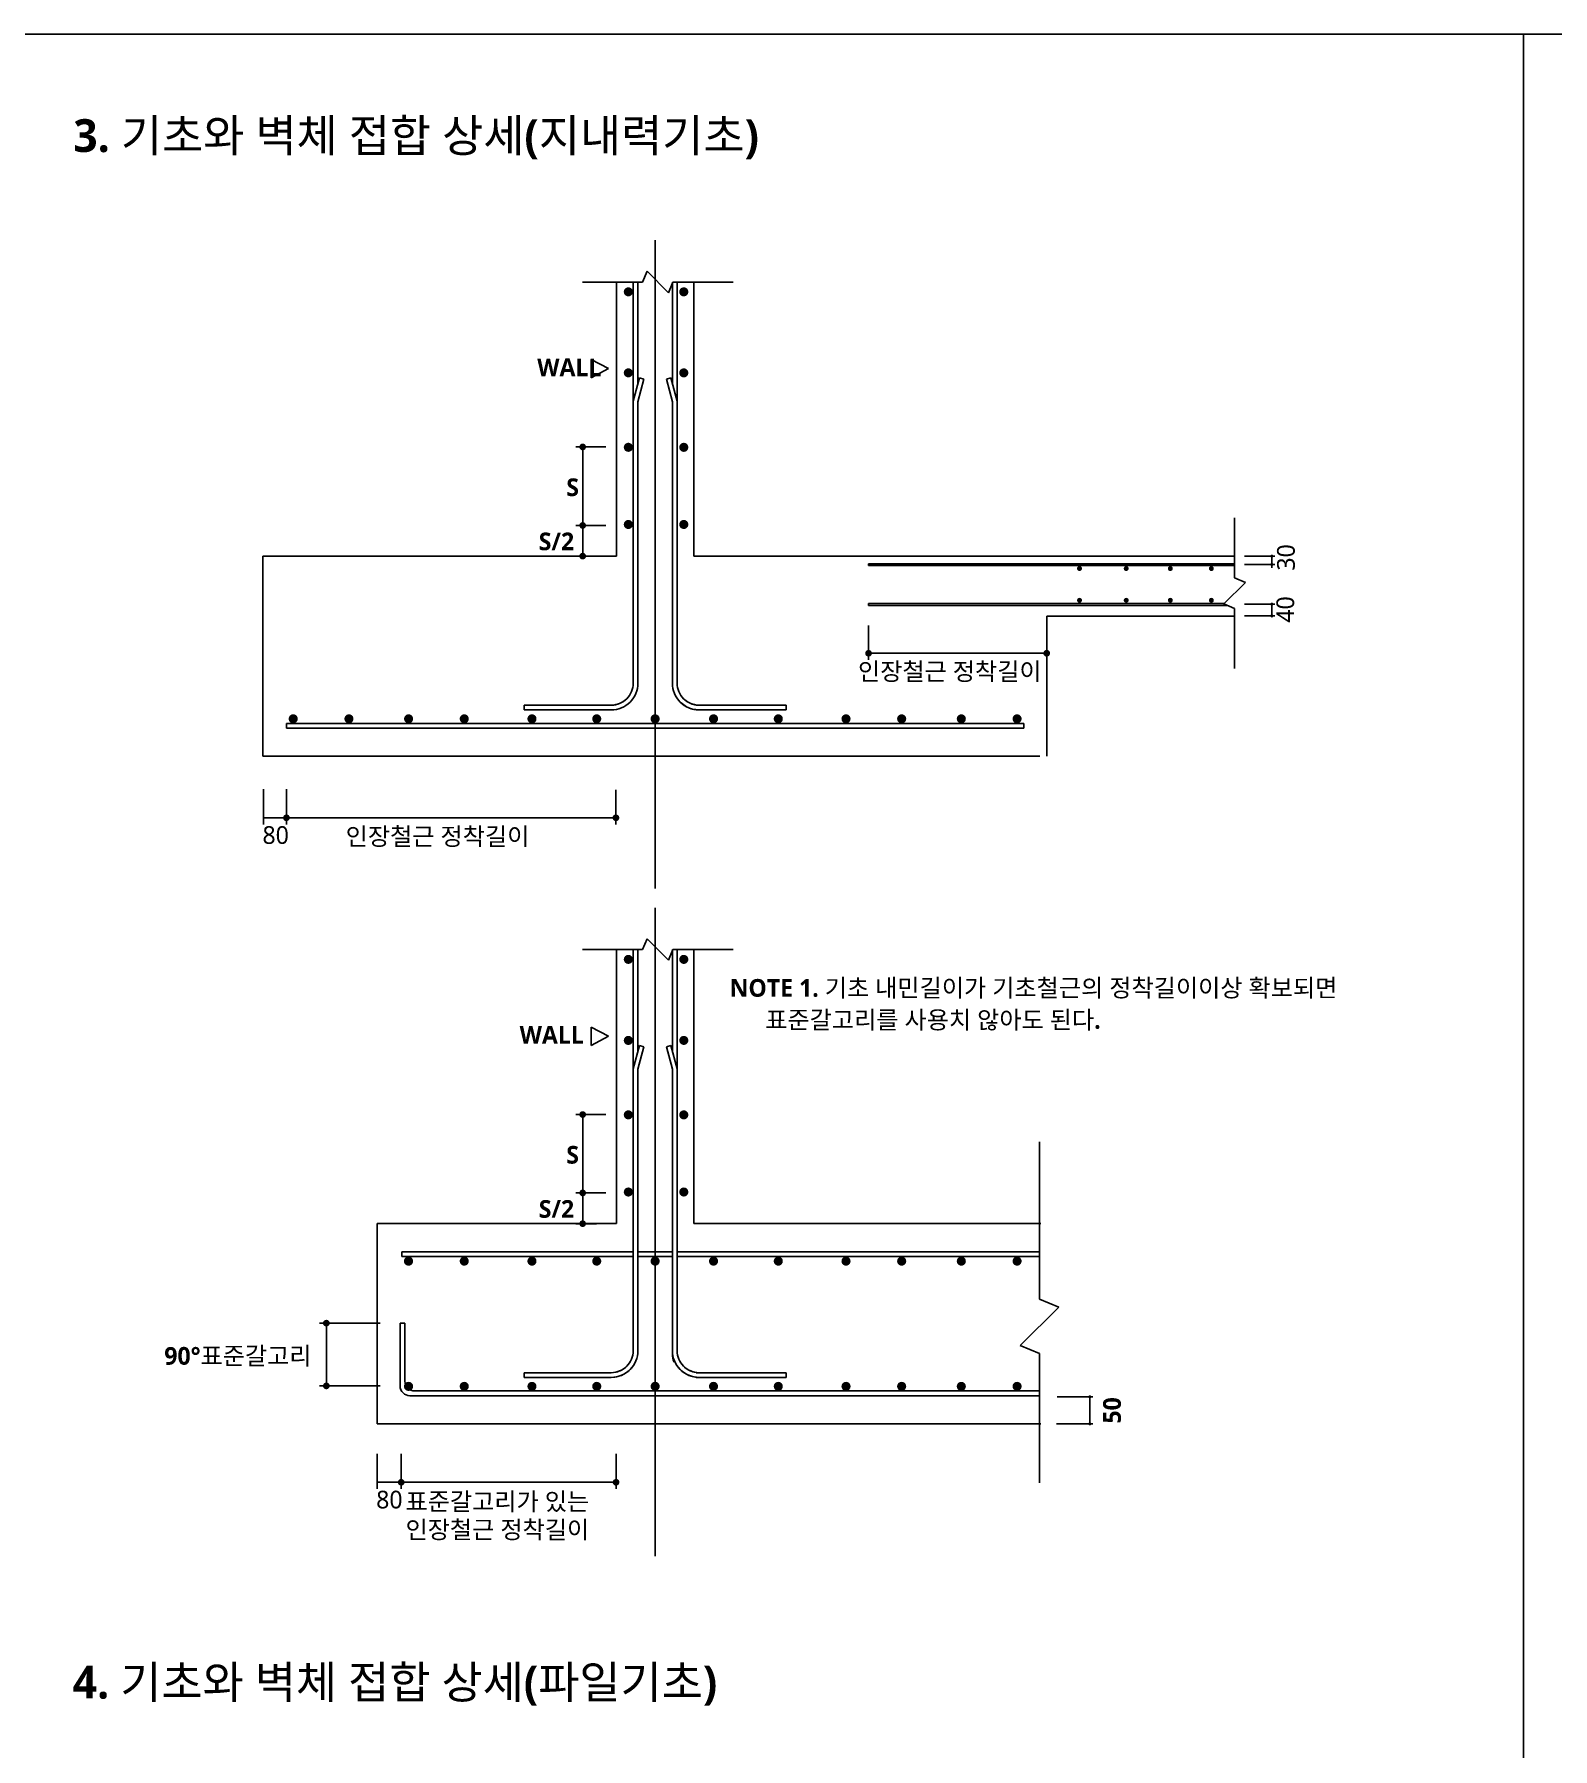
# Model space of a CAD drawing. Header units: millimetres. Extents: x 4573 to 501064, y -176100 to -4304.
# Drawn here: x 449068 to 471778, y -91050 to -65400 of the extents above; entities that cross this region are included whole.
import ezdxf

# ---------------------------------------------------------------- set-up
doc = ezdxf.new("R2010")
doc.units = ezdxf.units.MM
doc.header["$LTSCALE"] = 800
doc.linetypes.add('CEN', pattern=[19, 15, -1, 2, -1])
doc.layers.get('Defpoints').update_dxf_attribs({"color": 147})
for name, color, linetype in [('BAR', 40, 'Continuous'), ('BAR-S', 4, 'Continuous'), ('CEN', 1, 'CEN'), ('DIM', 7, 'Continuous'), ('ELE4', 4, 'Continuous'), ('MIDDLE', 6, 'Continuous'), ('SYM', 7, 'Continuous'), ('TEXT5', 7, 'Continuous'), ('W1', 2, 'Continuous')]:
    doc.layers.add(name, color=color, linetype=linetype)
doc.styles.get("Standard").update_dxf_attribs({"font": 'malgun.ttf'})
doc.styles.add('XR-SHEET-맑은고딕', font='malgun.ttf')
doc.styles.add('맑은고딕B', font='malgunbd.ttf')
doc.dimstyles.new('AA', dxfattribs={"dimscale": 0, "dimtxt": 360, "dimasz": 200, "dimexe": 100, "dimexo": 3, "dimgap": 100, "dimtad": 1, "dimdec": 0, "dimzin": 0, "dimdsep": 46, "dimtxsty": 'Standard', "dimcen": 3, "dimadec": 0, "dimazin": 0, "dimtfac": 1, "dimtdec": 0, "dimtix": 1, "dimtmove": 0, "dimatfit": 0, "dimfxl": 1, "dimtolj": 1, "dimtzin": 0, "dimarcsym": 0})

# ---------------------------------------------------------------- blocks, each defined once
blk = doc.blocks.new('_Dot')
at = {"color": 0, "linetype": 'ByBlock', "lineweight": -2}
blk.add_line((-0.5, 0), (-1, 0), dxfattribs=at)
at = {"color": 0, "linetype": 'ByBlock', "const_width": 0.5}
blk.add_lwpolyline([(-0.25, 0, 1), (0.25, 0, 1)], format="xyb", close=True, dxfattribs=at)
blk = doc.blocks.new('*D455')
at = {"layer": 'Defpoints', "color": 0, "transparency": 16777216}
for p in [(452839, -76396), (457767, -76406), (457767, -77122)]:
    blk.add_point(p, dxfattribs=at)
at = {"layer": 'DIM', "color": 0, "lineweight": -2, "transparency": 16777216}
for p, q in [((457767, -76706), (457767, -77222)), ((452939, -77122), (457667, -77122))]:
    blk.add_line(p, q, dxfattribs=at)
at = {"layer": 'DIM', "color": 0, "lineweight": -2, "transparency": 16777216, "xscale": 100, "yscale": 100, "zscale": 100, "rotation": 180}
blk.add_blockref('_Dot', (452839, -77122), dxfattribs=at)
at = {"layer": 'DIM', "color": 0, "lineweight": -2, "transparency": 16777216, "xscale": 100, "yscale": 100, "zscale": 100}
blk.add_blockref('_Dot', (457767, -77122), dxfattribs=at)
at = {"layer": 'DIM', "color": 0, "transparency": 16777216, "insert": (455303, -76842), "char_height": 360, "attachment_point": 5}
blk.add_mtext('\\A1;  ', dxfattribs=at)
blk = doc.blocks.new('DOT')
at = {"color": 0}
blk.add_line((-2, 0), (2, 0), dxfattribs=at)
at = {"color": 0, "linetype": 'ByBlock', "const_width": 1}
blk.add_lwpolyline([(-0.5, 0, 1), (0.5, 0, 1)], format="xyb", close=True, dxfattribs=at)
blk = doc.blocks.new('*D456')
at = {"layer": 'Defpoints', "color": 0, "transparency": 16777216}
for p in [(452496, -76396), (452839, -76396), (452839, -77122)]:
    blk.add_point(p, dxfattribs=at)
at = {"layer": 'DIM', "color": 0, "lineweight": -2, "transparency": 16777216}
for p, q in [((452496, -76696), (452496, -77222)), ((452839, -76696), (452839, -77222)), ((452496, -77122), (452839, -77122))]:
    blk.add_line(p, q, dxfattribs=at)
blk = doc.blocks.new('*D457')
at = {"layer": 'Defpoints', "color": 0, "transparency": 16777216}
for p in [(457270, -71574), (457918, -71574), (457918, -72748)]:
    blk.add_point(p, dxfattribs=at)
at = {"layer": 'DIM', "color": 0, "lineweight": -2, "transparency": 16777216}
for p, q in [((457618, -71574), (457170, -71574)), ((457270, -72648), (457270, -71674)), ((457618, -72748), (457170, -72748))]:
    blk.add_line(p, q, dxfattribs=at)
at = {"layer": 'DIM', "color": 0, "lineweight": -2, "transparency": 16777216, "xscale": 100, "yscale": 100, "zscale": 100}
for p, rotation in [((457270, -71574), 90), ((457270, -72748), 270)]:
    blk.add_blockref('_Dot', p, dxfattribs=dict(at, rotation=rotation))
blk = doc.blocks.new('*D458')
at = {"layer": 'Defpoints', "color": 0, "transparency": 16777216}
for p in [(457270, -72748), (457918, -72748), (457776, -73207)]:
    blk.add_point(p, dxfattribs=at)
at = {"layer": 'DIM', "color": 0, "lineweight": -2, "transparency": 16777216}
for p, q in [((457618, -72748), (457170, -72748)), ((457270, -73107), (457270, -72848)), ((457476, -73207), (457170, -73207))]:
    blk.add_line(p, q, dxfattribs=at)
at = {"layer": 'DIM', "color": 0, "lineweight": -2, "transparency": 16777216, "xscale": 100, "yscale": 100, "zscale": 100}
for p, rotation in [((457270, -72748), 90), ((457270, -73207), 270)]:
    blk.add_blockref('_Dot', p, dxfattribs=dict(at, rotation=rotation))
blk = doc.blocks.new('*D459')
at = {"layer": 'Defpoints', "color": 0, "transparency": 16777216}
for p in [(461546, -73944), (464210, -74104), (464210, -74661)]:
    blk.add_point(p, dxfattribs=at)
at = {"layer": 'DIM', "color": 0, "lineweight": -2, "transparency": 16777216}
for p, q in [((461546, -74244), (461546, -74761)), ((464210, -74404), (464210, -74761)), ((461646, -74661), (464110, -74661))]:
    blk.add_line(p, q, dxfattribs=at)
at = {"layer": 'DIM', "color": 0, "lineweight": -2, "transparency": 16777216, "xscale": 100, "yscale": 100, "zscale": 100, "rotation": 180}
blk.add_blockref('_Dot', (461546, -74661), dxfattribs=at)
at = {"layer": 'DIM', "color": 0, "lineweight": -2, "transparency": 16777216, "xscale": 100, "yscale": 100, "zscale": 100}
blk.add_blockref('_Dot', (464210, -74661), dxfattribs=at)
blk = doc.blocks.new('*D465')
at = {"layer": 'Defpoints', "color": 0, "transparency": 16777216}
for p in [(454556, -86338), (457769, -86338), (457769, -87064)]:
    blk.add_point(p, dxfattribs=at)
at = {"layer": 'TEXT5', "color": 0, "lineweight": -2, "transparency": 16777216}
for p, q in [((457769, -86638), (457769, -87164)), ((454656, -87064), (457669, -87064))]:
    blk.add_line(p, q, dxfattribs=at)
at = {"layer": 'TEXT5', "color": 0, "lineweight": -2, "transparency": 16777216, "xscale": 100, "yscale": 100, "zscale": 100, "rotation": 180}
blk.add_blockref('_Dot', (454556, -87064), dxfattribs=at)
at = {"layer": 'TEXT5', "color": 0, "lineweight": -2, "transparency": 16777216, "xscale": 100, "yscale": 100, "zscale": 100}
blk.add_blockref('_Dot', (457769, -87064), dxfattribs=at)
at = {"layer": 'TEXT5', "color": 0, "transparency": 16777216, "insert": (456163, -86784), "char_height": 360, "attachment_point": 5}
blk.add_mtext('\\A1;  ', dxfattribs=at)
blk = doc.blocks.new('*D438')
at = {"layer": 'Defpoints', "color": 0, "transparency": 16777216}
for p in [(454196, -86338), (454556, -86338), (454556, -87064)]:
    blk.add_point(p, dxfattribs=at)
at = {"layer": 'TEXT5', "color": 0, "lineweight": -2, "transparency": 16777216}
for p, q in [((454196, -86638), (454196, -87164)), ((454556, -86638), (454556, -87164)), ((454196, -87064), (454556, -87064))]:
    blk.add_line(p, q, dxfattribs=at)
blk = doc.blocks.new('*D439')
at = {"layer": 'Defpoints', "color": 0, "transparency": 16777216}
for p in [(454540, -84683), (453436, -85622), (454540, -85622)]:
    blk.add_point(p, dxfattribs=at)
at = {"layer": 'DIM', "color": 0, "lineweight": -2, "transparency": 16777216}
for p, q in [((454240, -84683), (453336, -84683)), ((453436, -84783), (453436, -85522)), ((454240, -85622), (453336, -85622))]:
    blk.add_line(p, q, dxfattribs=at)
at = {"layer": 'DIM', "color": 0, "lineweight": -2, "transparency": 16777216, "xscale": 100, "yscale": 100, "zscale": 100}
for p, rotation in [((453436, -84683), 90), ((453436, -85622), 270)]:
    blk.add_blockref('_Dot', p, dxfattribs=dict(at, rotation=rotation))
blk = doc.blocks.new('*D466')
at = {"layer": 'Defpoints', "color": 0, "transparency": 16777216}
for p in [(457270, -82735), (457918, -82735), (457776, -83195)]:
    blk.add_point(p, dxfattribs=at)
at = {"layer": 'DIM', "color": 0, "lineweight": -2, "transparency": 16777216}
for p, q in [((457618, -82735), (457170, -82735)), ((457270, -83095), (457270, -82835)), ((457476, -83195), (457170, -83195))]:
    blk.add_line(p, q, dxfattribs=at)
at = {"layer": 'DIM', "color": 0, "lineweight": -2, "transparency": 16777216, "xscale": 100, "yscale": 100, "zscale": 100}
for p, rotation in [((457270, -82735), 90), ((457270, -83195), 270)]:
    blk.add_blockref('_Dot', p, dxfattribs=dict(at, rotation=rotation))
blk = doc.blocks.new('*D467')
at = {"layer": 'Defpoints', "color": 0, "transparency": 16777216}
for p in [(457270, -81562), (457918, -81562), (457918, -82735)]:
    blk.add_point(p, dxfattribs=at)
at = {"layer": 'DIM', "color": 0, "lineweight": -2, "transparency": 16777216}
for p, q in [((457618, -81562), (457170, -81562)), ((457270, -82635), (457270, -81662)), ((457618, -82735), (457170, -82735))]:
    blk.add_line(p, q, dxfattribs=at)
at = {"layer": 'DIM', "color": 0, "lineweight": -2, "transparency": 16777216, "xscale": 100, "yscale": 100, "zscale": 100}
for p, rotation in [((457270, -81562), 90), ((457270, -82735), 270)]:
    blk.add_blockref('_Dot', p, dxfattribs=dict(at, rotation=rotation))

msp = doc.modelspace()

# ---------------------------------------------------------------- linework, layer by layer
at = {"layer": 'BAR'}
for p, q in [((458024.5, -75108.4), (458024.5, -69107.3)), ((458095.4, -70623.8), (458095.4, -69107.3)), ((458611.7, -69107.3), (458611.7, -70623.8)), ((458682.7, -69107.3), (458682.7, -75108.4)), ((458024.5, -70888.7), (458117.4, -70541.8)), ((458095.4, -70898), (458186, -70560.1)), ((458611.7, -70898), (458521.2, -70560.1)), ((458682.7, -70888.7), (458589.8, -70541.8)), ((458095.4, -75108.4), (458095.4, -70898)), ((458611.7, -70898), (458611.7, -75108.4)), ((461546.3, -73321.9), (467024.7, -73321.9)), ((461546.3, -73349.7), (467024.7, -73349.7)), ((461546.3, -73916.3), (466866.5, -73916.3)), ((461546.3, -73944.1), (466913.3, -73944.1)), ((456394, -75436.7), (457696.2, -75436.7)), ((456394, -75507.6), (456394, -75436.7)), ((456394, -75507.6), (457696.2, -75507.6)), ((458966.6, -75436.7), (460295.5, -75436.7)), ((458966.6, -75507.6), (460295.5, -75507.6)), ((460313.2, -75436.7), (459010.9, -75436.7)), ((460313.2, -75507.6), (459010.9, -75507.6)), ((460313.2, -75507.6), (460313.2, -75436.7)), ((452841.1, -75710.7), (463866.1, -75710.7)), ((452841.1, -75781.6), (452841.1, -75710.7)), ((452841.1, -75781.6), (463866.1, -75781.6)), ((463866.1, -75781.6), (463866.1, -75710.7)), ((458024.5, -85095.7), (458024.5, -79094.6)), ((458095.4, -80611.1), (458095.4, -79094.6)), ((458611.7, -79094.6), (458611.7, -80611.1)), ((458682.7, -79094.6), (458682.7, -85140)), ((458024.5, -80875.9), (458117.4, -80529)), ((458117.4, -80529), (458186, -80547.4)), ((458589.8, -80529), (458521.2, -80547.4)), ((458682.7, -80875.9), (458589.8, -80529)), ((458095.4, -80885.3), (458186, -80547.4)), ((458611.7, -80885.3), (458521.2, -80547.4)), ((458095.4, -85095.7), (458095.4, -80885.3)), ((458611.7, -80885.3), (458611.7, -85140)), ((454565.5, -83615.3), (458024.5, -83615.3)), ((454565.5, -83615.3), (454565.5, -83686.2)), ((458095.4, -83615.3), (458611.7, -83615.3)), ((458682.7, -83615.3), (464102.7, -83615.3)), ((454565.5, -83686.2), (458024.5, -83686.2)), ((458095.4, -83686.2), (458611.7, -83686.2)), ((458682.7, -83686.2), (464102.7, -83686.2)), ((454539.6, -84683.1), (454610.6, -84683.1)), ((454539.6, -85621.8), (454539.6, -84683.1)), ((454610.6, -85550.8), (454610.6, -84683.1)), ((456394, -85423.9), (457696.2, -85423.9)), ((456394, -85494.9), (456394, -85423.9)), ((456394, -85494.9), (457696.2, -85494.9)), ((458966.6, -85423.9), (460295.5, -85423.9)), ((458966.6, -85494.9), (460295.5, -85494.9)), ((460313.2, -85423.9), (459010.9, -85423.9)), ((460313.2, -85494.9), (459010.9, -85494.9)), ((460313.2, -85494.9), (460313.2, -85423.9)), ((454686.7, -85768.9), (464102.7, -85768.9)), ((454757.6, -85697.9), (464102.7, -85697.9))]:
    msp.add_line(p, q, dxfattribs=at)
for centre, radius, start, end in [((457696.2, -75108.4), 328.2, 269.99975, 0), ((457696.2, -75108.4), 399.2, 269.99997, 0), ((459010.9, -75108.4), 399.2, 180, 270.00003), ((459010.9, -75108.4), 328.2, 180, 270.00025), ((457696.2, -75108.4), 328.2, 270, 317.763), ((459010.9, -75108.4), 399.2, 213.55222, 270), ((459010.9, -75108.4), 328.2, 222.237, 270), ((457696.2, -85095.7), 399.2, 269.99997, 0), ((457696.2, -85095.7), 328.2, 269.99975, 0), ((459010.9, -85095.7), 399.2, 180, 270.00003), ((458966.6, -85140), 354.8, 180, 201.31226), ((459010.9, -85095.7), 328.2, 180, 270.00025), ((457696.2, -85095.7), 399.2, 270, 326.44778), ((457696.2, -85095.7), 328.2, 270, 317.763), ((459010.9, -85095.7), 399.2, 213.55222, 270), ((459010.9, -85095.7), 328.2, 222.237, 270), ((454686.7, -85621.8), 147.1, 180, 270), ((454757.6, -85550.8), 147.1, 180, 270)]:
    msp.add_arc(centre, radius, start, end, dxfattribs=at)
at = {"layer": 'BAR-S'}
for points, const_width in [([(457918.8, -69253.4, 1), (457986.7, -69253.4, 1)], 67.6), ([(458816.2, -69253.4, -1), (458748.3, -69253.4, -1)], 67.6), ([(457918.8, -70465.4, 1), (457986.7, -70465.4, 1)], 67.6), ([(458816.2, -70465.4, -1), (458748.3, -70465.4, -1)], 67.6), ([(457918.8, -71579.6, 1), (457986.7, -71579.6, 1)], 67.6), ([(458816.2, -71579.6, -1), (458748.3, -71579.6, -1)], 67.6), ([(457918.8, -72733.8, 1), (457986.7, -72733.8, 1)], 67.6), ([(458816.2, -72733.8, -1), (458748.3, -72733.8, -1)], 67.6), ([(464682.3, -73393.3, 1), (464719.3, -73393.3, 1)], 36.6), ([(465381.1, -73393.3, 1), (465418, -73393.3, 1)], 36.6), ([(466040.6, -73393.3, 1), (466077.5, -73393.3, 1)], 36.6), ([(466654.7, -73393.3, 1), (466691.6, -73393.3, 1)], 36.6), ([(464682.3, -73868, 1), (464719.3, -73868, 1)], 36.6), ([(465381.1, -73868, 1), (465418, -73868, 1)], 36.6), ([(466040.6, -73868, 1), (466077.5, -73868, 1)], 36.6), ([(466654.7, -73868, 1), (466691.6, -73868, 1)], 36.6), ([(452906, -75641.5, 1), (452973.9, -75641.5, 1)], 67.6), ([(453740.1, -75641.5, 1), (453808.1, -75641.5, 1)], 67.6), ([(454632.5, -75641.5, 1), (454700.4, -75641.5, 1)], 67.6), ([(455464.6, -75641.5, 1), (455532.5, -75641.5, 1)], 67.6), ([(456477.5, -75641.5, 1), (456545.4, -75641.5, 1)], 67.6), ([(457446.4, -75641.5, 1), (457514.3, -75641.5, 1)], 67.6), ([(458319.6, -75641.5, 1), (458387.6, -75641.5, 1)], 67.6), ([(459260.8, -75641.5, -1), (459192.9, -75641.5, -1)], 67.6), ([(460229.7, -75641.5, -1), (460161.7, -75641.5, -1)], 67.6), ([(461242.6, -75641.5, -1), (461174.6, -75641.5, -1)], 67.6), ([(462074.7, -75641.5, -1), (462006.7, -75641.5, -1)], 67.6), ([(462967, -75641.5, -1), (462899.1, -75641.5, -1)], 67.6), ([(463801.2, -75641.5, -1), (463733.3, -75641.5, -1)], 67.6), ([(457918.8, -79240.6, 1), (457986.7, -79240.6, 1)], 67.6), ([(458816.2, -79240.6, -1), (458748.3, -79240.6, -1)], 67.6), ([(457918.8, -80452.7, 1), (457986.7, -80452.7, 1)], 67.6), ([(458816.2, -80452.7, -1), (458748.3, -80452.7, -1)], 67.6), ([(457918.8, -81566.8, 1), (457986.7, -81566.8, 1)], 67.6), ([(458816.2, -81566.8, -1), (458748.3, -81566.8, -1)], 67.6), ([(457918.8, -82721.1, 1), (457986.7, -82721.1, 1)], 67.6), ([(458816.2, -82721.1, -1), (458748.3, -82721.1, -1)], 67.6), ([(454630.4, -83755.4, -1), (454698.4, -83755.4, -1)], 67.6), ([(454632.5, -83755.4, -1), (454700.4, -83755.4, -1)], 67.6), ([(455464.6, -83755.4, -1), (455532.5, -83755.4, -1)], 67.6), ([(456477.5, -83755.4, -1), (456545.4, -83755.4, -1)], 67.6), ([(457446.4, -83755.4, -1), (457514.3, -83755.4, -1)], 67.6), ([(458319.6, -83755.4, -1), (458387.6, -83755.4, -1)], 67.6), ([(459260.8, -83755.4, 1), (459192.9, -83755.4, 1)], 67.6), ([(460229.7, -83755.4, 1), (460161.7, -83755.4, 1)], 67.6), ([(461242.6, -83755.4, 1), (461174.6, -83755.4, 1)], 67.6), ([(462074.7, -83755.4, 1), (462006.7, -83755.4, 1)], 67.6), ([(462967, -83755.4, 1), (462899.1, -83755.4, 1)], 67.6), ([(463801.2, -83755.4, 1), (463733.3, -83755.4, 1)], 67.6), ([(454630.4, -85628.7, 1), (454698.4, -85628.7, 1)], 67.6), ([(454632.5, -85628.7, 1), (454700.4, -85628.7, 1)], 67.6), ([(455464.6, -85628.7, 1), (455532.5, -85628.7, 1)], 67.6), ([(456477.5, -85628.7, 1), (456545.4, -85628.7, 1)], 67.6), ([(457446.4, -85628.7, 1), (457514.3, -85628.7, 1)], 67.6), ([(458319.6, -85628.7, 1), (458387.6, -85628.7, 1)], 67.6), ([(459260.8, -85628.7, -1), (459192.9, -85628.7, -1)], 67.6), ([(460229.7, -85628.7, -1), (460161.7, -85628.7, -1)], 67.6), ([(461242.6, -85628.7, -1), (461174.6, -85628.7, -1)], 67.6), ([(462074.7, -85628.7, -1), (462006.7, -85628.7, -1)], 67.6), ([(462967, -85628.7, -1), (462899.1, -85628.7, -1)], 67.6), ([(463801.2, -85628.7, -1), (463733.3, -85628.7, -1)], 67.6)]:
    msp.add_lwpolyline(points, format="xyb", close=True, dxfattribs=dict(at, const_width=const_width))
at = {"layer": 'CEN'}
for p, q in [((458353.6, -78182.2), (458353.6, -68482.5)), ((458353.6, -88169.4), (458353.6, -78469.8))]:
    msp.add_line(p, q, dxfattribs=at)
at = {"layer": 'DIM'}
for p, q in [((467170.3, -73207.2), (467624.7, -73207.2)), ((467170.3, -73333.5), (467624.7, -73333.5)), ((467577.7, -73333.5), (467577.7, -73254.3)), ((467170.3, -73924.9), (467624.7, -73924.9)), ((467170.3, -74102.4), (467624.7, -74102.4)), ((467577.7, -74102.4), (467577.7, -73971.9)), ((464366.9, -85784.4), (464902.2, -85784.4)), ((464855.2, -86141), (464855.2, -85831.5)), ((464354.9, -86188.1), (464902.2, -86188.1))]:
    msp.add_line(p, q, dxfattribs=at)
at = {"layer": 'ELE4', "color": 2}
msp.add_line((471339.5, -116700), (471339.5, -65400), dxfattribs=at)
at = {"layer": 'ELE4'}
msp.add_lwpolyline([(425150, -116700), (493850, -116700), (493850, -65400), (425150, -65400)], close=True, dxfattribs=at)
at = {"layer": 'SYM'}
for p, q in [((458232.1, -68945.7), (458165.6, -69106.3)), ((458553.2, -69266.9), (458232.1, -68945.7)), ((458165.6, -69106.3), (457265.5, -69106.3)), ((458619.7, -69106.3), (458553.2, -69266.9)), ((459518.4, -69106.3), (458619.7, -69106.3)), ((467021.2, -73534.5), (467021.2, -72634.5)), ((466860.6, -73922.2), (467181.8, -73601)), ((467181.8, -73601), (467021.2, -73534.5)), ((467021.2, -73988.7), (466860.6, -73922.2)), ((467021.2, -74887.4), (467021.2, -73988.7)), ((458232.1, -78933), (458165.6, -79093.6)), ((458553.2, -79254.2), (458232.1, -78933)), ((458165.6, -79093.6), (457265.5, -79093.6)), ((458619.7, -79093.6), (458553.2, -79254.2)), ((459518.4, -79093.6), (458619.7, -79093.6)), ((464102.7, -84323.6), (464102.7, -81971.4)), ((464390.2, -84442.7), (464102.7, -84323.6)), ((463815.2, -85017.8), (464390.2, -84442.7)), ((464102.7, -85136.8), (463815.2, -85017.8)), ((464102.7, -87073.6), (464102.7, -85136.8))]:
    msp.add_line(p, q, dxfattribs=at)
at = {"layer": 'TEXT5', "color": 7}
for p, q in [((457397.8, -70265.9), (457654.2, -70402.7)), ((457397.8, -70402.7), (457397.8, -70265.9)), ((457397.8, -70539.4), (457654.2, -70402.7)), ((457397.8, -70402.7), (457397.8, -70539.4)), ((457397.8, -80389.9), (457397.8, -80253.1)), ((457397.8, -80253.1), (457654.2, -80389.9)), ((457397.8, -80389.9), (457397.8, -80526.7)), ((457397.8, -80526.7), (457654.2, -80389.9))]:
    msp.add_line(p, q, dxfattribs=at)
at = {"layer": 'TEXT5', "color": 4}
for p, q in [((458117.4, -70541.8), (458186, -70560.1)), ((458589.8, -70541.8), (458521.2, -70560.1)), ((461546.3, -73321.9), (461546.3, -73349.7)), ((461546.3, -73916.3), (461546.3, -73944.1))]:
    msp.add_line(p, q, dxfattribs=at)
at = {"layer": 'W1'}
for p, q in [((457776.1, -73207.3), (457776.1, -69107.3)), ((458931.1, -73207.3), (458931.1, -69107.3)), ((452485.4, -73207.3), (452485.4, -76202.3)), ((452485.4, -73207.3), (457776.1, -73207.3)), ((467024.7, -73207.3), (458931.1, -73207.3)), ((464210.3, -73207.3), (458931.1, -73207.3)), ((467024.7, -74104.4), (464210.3, -74104.4)), ((464210.3, -74104.4), (464210.3, -76202.3)), ((452485.4, -76202.3), (464108.4, -76202.3)), ((457776.1, -83194.6), (457776.1, -79094.6)), ((458931.1, -83194.6), (458931.1, -79094.6)), ((454196, -83194.6), (457776.1, -83194.6)), ((454196, -83194.6), (454196, -86189.6)), ((464119.9, -83194.6), (458931.1, -83194.6)), ((454196, -86189.6), (464119.9, -86189.6))]:
    msp.add_line(p, q, dxfattribs=at)

# ---------------------------------------------------------------- block references
at = {"layer": 'DIM', "xscale": 47.05882352941176, "yscale": 47.05882352941176, "zscale": 47.05882352941176}
for p, rotation in [((467577.7, -73207.2), 90), ((467577.7, -73333.5), 90), ((467577.7, -73924.9), 90), ((467577.7, -74102.4), 270), ((464855.2, -85784.4), 90), ((464855.2, -86188.1), 270)]:
    msp.add_blockref('_Dot', p, dxfattribs=dict(at, rotation=rotation))

# ---------------------------------------------------------------- texts
at = {"color": 7, "style": '맑은고딕B'}
for s, p in [('표준갈고리가 있는', (454620, -87483.9)), ('인장철근 정착길이', (454620, -87905))]:
    msp.add_text(s, height=264.71, dxfattribs=at).set_placement(p)
at = {"color": 0, "linetype": 'ByBlock', "char_height": 264.71, "attachment_point": 5, "style": 'XR-SHEET-맑은고딕'}
for insert in [(452678.2, -77382.1), (454378.6, -87324.6)]:
    msp.add_mtext('\\A1;80', dxfattribs=dict(at, insert=insert))
at = {"layer": 'DIM', "style": '맑은고딕B'}
for s, height, p in [('S', 264.7, (457024.2, -72309.3)), ('S/2', 264.71, (456613.1, -73119.3)), ('인장철근 정착길이', 264.71, (461387.3, -75064.5)), ('인장철근 정착길이', 264.71, (453724.9, -77532.5)), ('S', 264.7, (457024.2, -82296.6)), ('S/2', 264.71, (456613.1, -83106.5)), ('90%%D표준갈고리', 264.71, (451012.2, -85304.9))]:
    msp.add_text(s, height=height, dxfattribs=at).set_placement(p)
msp.add_text('50', height=264.71, rotation=90, dxfattribs=at).set_placement((465319.3, -86185.9))
at = {"layer": 'DIM', "char_height": 264.71, "attachment_point": 5, "rotation": 90, "style": 'XR-SHEET-맑은고딕'}
for s, insert in [('30', (467789.9, -73227)), ('40', (467780.3, -74005.5))]:
    msp.add_mtext(s, dxfattribs=dict(at, insert=insert))
at = {"layer": 'MIDDLE', "style": '맑은고딕B'}
for s, p in [('3. 기초와 벽체 접합 상세(지내력기초)', (449650.6, -67160.4)), ('4. 기초와 벽체 접합 상세(파일기초)', (449641.8, -90298.7))]:
    msp.add_text(s, height=490.196, dxfattribs=at).set_placement(p)
at = {"layer": 'TEXT5', "color": 7, "style": '맑은고딕B'}
for s, height, p in [('WALL', 264.71, (456590, -70515.5)), ('NOTE 1. 기초 내민길이가 기초철근의 정착길이이상 확보되면', 264.706, (459468.6, -79799.9)), ('표준갈고리를 사용치 않아도 된다.', 264.706, (460000.5, -80278.1)), ('WALL', 264.71, (456327.3, -80502.7))]:
    msp.add_text(s, height=height, dxfattribs=at).set_placement(p)

# ---------------------------------------------------------------- dimensions: what is measured, and where the dimension line sits
at = {"layer": 'DIM'}
for base, p1, p2, override, picture, middle in [((457270.1, -71574.5), (457918, -72747.6), (457918, -71574.5), {"dimscale": 1, "dimasz": 100, "dimexo": 300, "dimblk1": 'DOT', "dimblk2": 'DOT', "dimsah": 1}, '*D457', (457270.1, -72161)), ((457270.1, -72747.6), (457776.1, -73207.3), (457918, -72747.6), {"dimscale": 1, "dimasz": 100, "dimexo": 300, "dimblk1": 'DOT', "dimblk2": 'DOT', "dimsah": 1}, '*D458', (457270.1, -72977.5)), ((457270.1, -81561.7), (457918, -82734.8), (457918, -81561.7), {"dimscale": 1, "dimasz": 100, "dimexo": 300, "dimblk1": 'Dot', "dimblk2": 'Dot', "dimsah": 1}, '*D467', (457270.1, -82148.3)), ((457270.1, -82734.8), (457776.1, -83194.6), (457918, -82734.8), {"dimscale": 1, "dimasz": 100, "dimexo": 300, "dimblk1": 'Dot', "dimblk2": 'Dot', "dimsah": 1}, '*D466', (457270.1, -82964.7)), ((453435.6, -85621.8), (454539.6, -84683.1), (454539.6, -85621.8), {"dimscale": 1, "dimasz": 100, "dimexo": 300, "dimblk1": 'DOT', "dimblk2": 'DOT', "dimsah": 1}, '*D439', (453435.6, -85152.5))]:
    dim = msp.add_linear_dim(base=base, p1=p1, p2=p2, angle=90, text=' ', dimstyle='AA', override=override, dxfattribs=at)
    dim.commit()
    dim.dimension.update_dxf_attribs({"geometry": picture, "text_midpoint": middle})
for base, p1, p2, text, override, picture, middle in [((464210.3, -74660.6), (461546.3, -73944.1), (464210.3, -74104.4), ' ', {"dimscale": 1, "dimasz": 100, "dimexo": 300, "dimblk1": 'DOT', "dimblk2": 'DOT', "dimsah": 1}, '*D459', (462878.3, -74660.6)), ((452839.5, -77121.8), (452495.6, -76395.9), (452839.5, -76395.9), ' ', {"dimscale": 1, "dimasz": 100, "dimexo": 300, "dimblk1": 'DOT', "dimblk2": 'DOT', "dimsah": 1}, '*D456', (452667.5, -77121.8)), ((457766.7, -77121.8), (452839.5, -76395.9), (457766.7, -76406), '  ', {"dimscale": 1, "dimasz": 100, "dimexo": 300, "dimblk1": 'Dot', "dimblk2": 'Dot', "dimsah": 1, "dimse1": 1, "dimtmove": 1, "dimatfit": 3}, '*D455', (455303.1, -76841.8))]:
    dim = msp.add_linear_dim(base=base, p1=p1, p2=p2, text=text, dimstyle='AA', override=override, dxfattribs=at)
    dim.commit()
    dim.dimension.update_dxf_attribs({"geometry": picture, "text_midpoint": middle})
at = {"layer": 'TEXT5', "color": 7}
for base, p1, p2, text, override, picture, middle in [((454556.4, -87064.3), (454196, -86338.4), (454556.4, -86338.4), ' ', {"dimscale": 1, "dimasz": 100, "dimexo": 300, "dimblk1": 'DOT', "dimblk2": 'DOT', "dimsah": 1}, '*D438', (454376.2, -87064.3)), ((457768.6, -87064.3), (454556.4, -86338.4), (457768.6, -86338.4), '  ', {"dimscale": 1, "dimasz": 100, "dimexo": 300, "dimblk1": 'Dot', "dimblk2": 'Dot', "dimsah": 1, "dimse1": 1, "dimtmove": 1, "dimatfit": 3}, '*D465', (456162.5, -86784.3))]:
    dim = msp.add_linear_dim(base=base, p1=p1, p2=p2, text=text, dimstyle='AA', override=override, dxfattribs=at)
    dim.commit()
    dim.dimension.update_dxf_attribs({"geometry": picture, "text_midpoint": middle})

doc.saveas('drawing.dxf')
